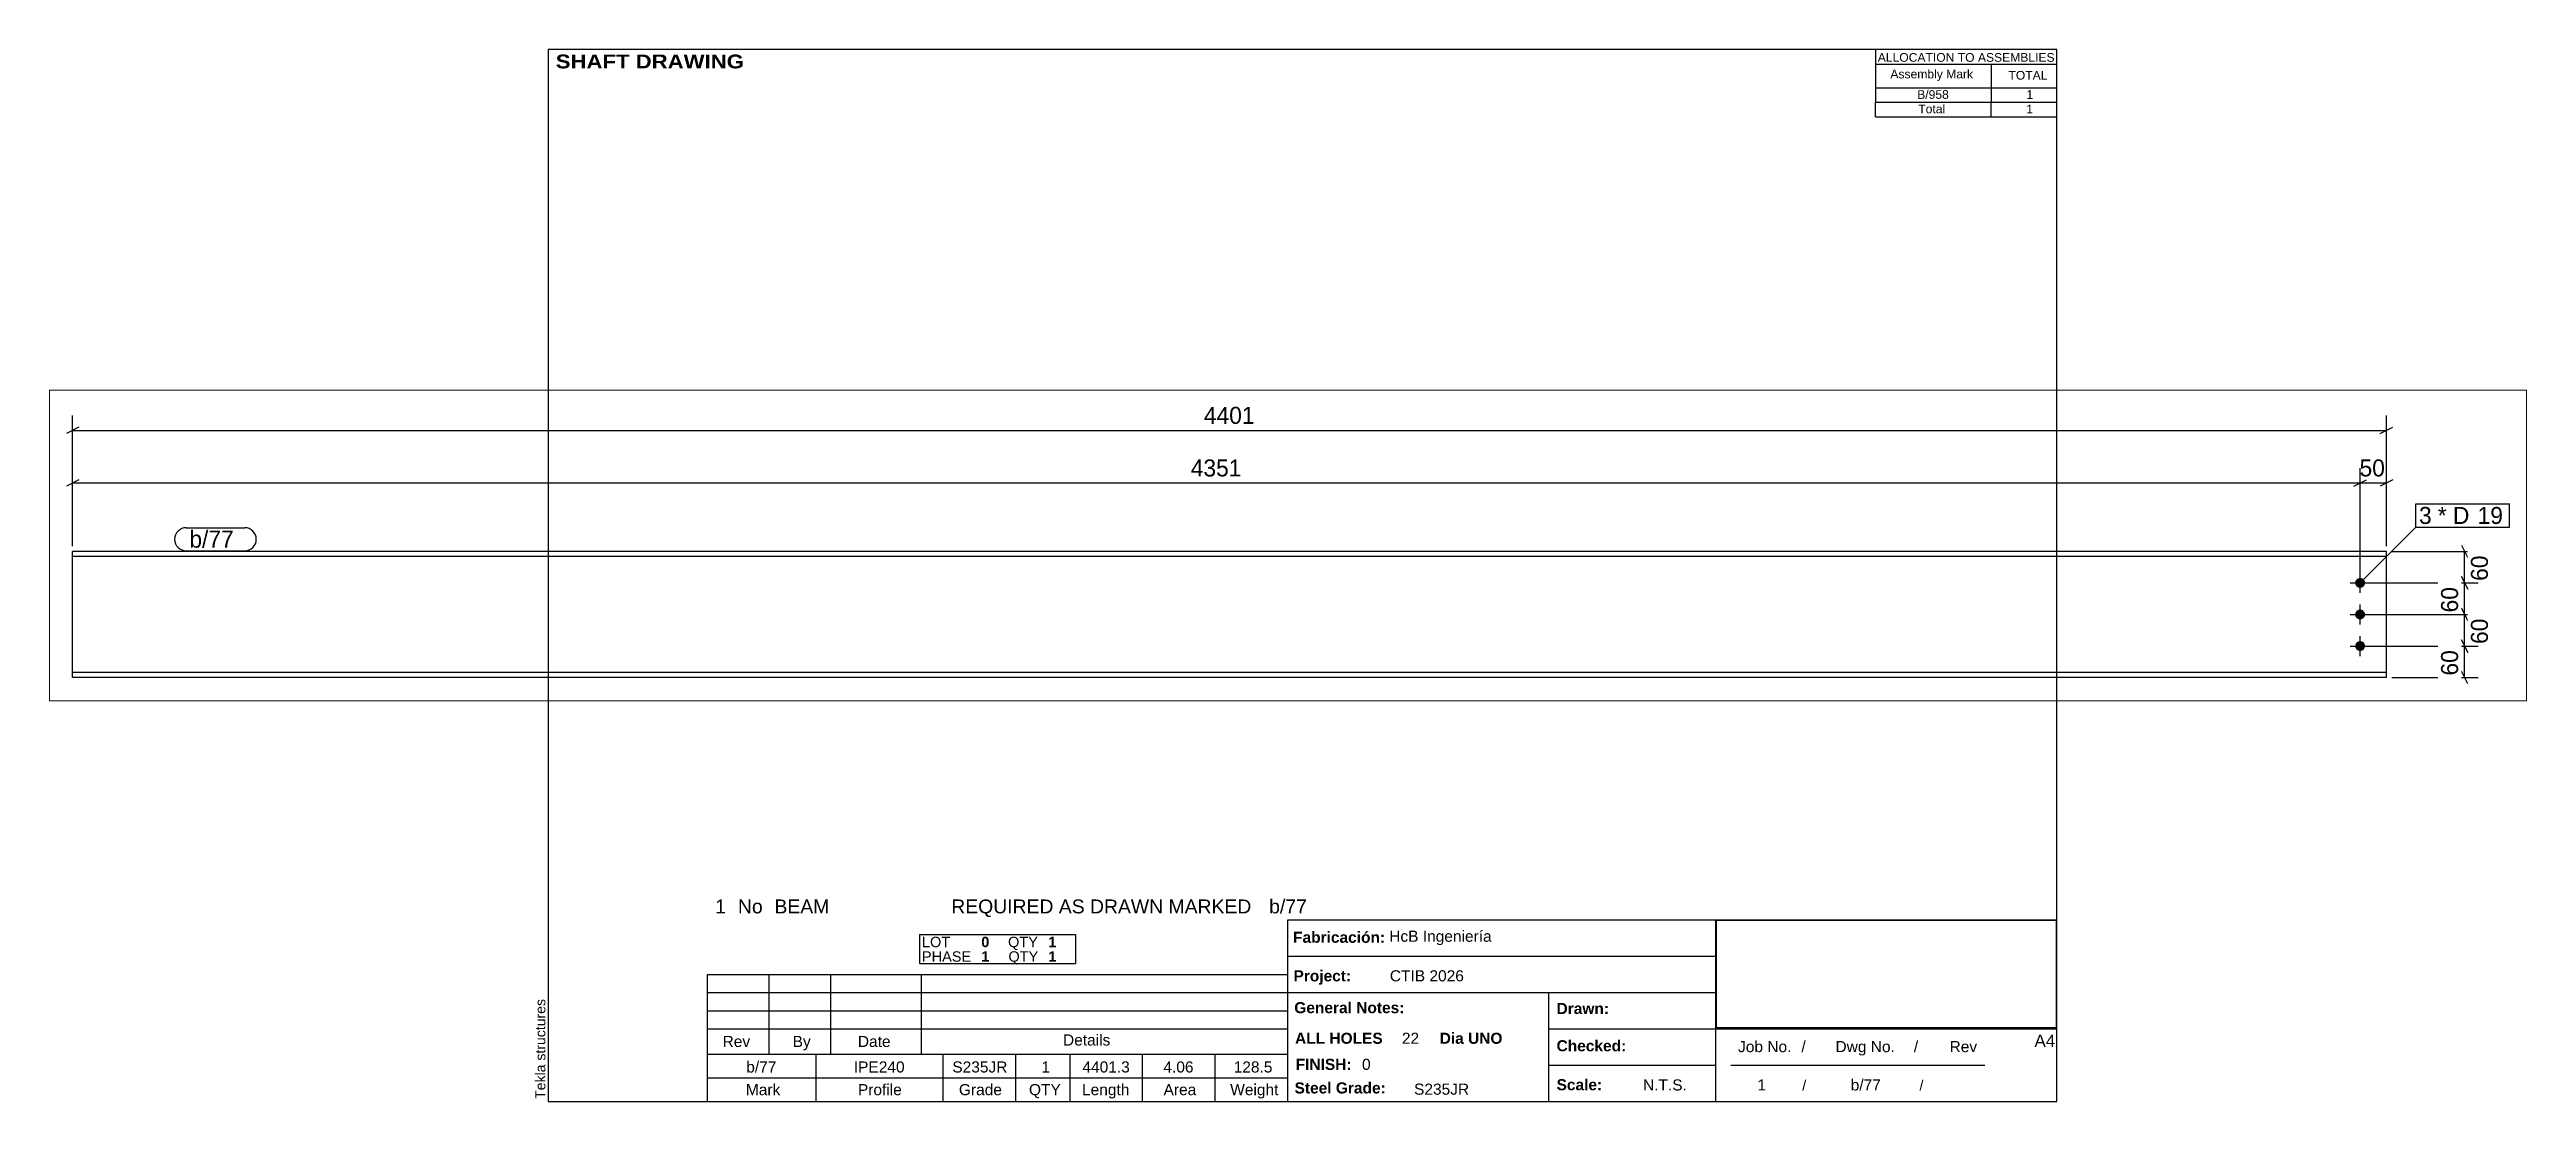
# Paper-space layout 'Layout1' of a CAD drawing. Header units: millimetres. Extents: x -90 to 381, y 5 to 205.
# The model-space entities are those that its viewports show. They can reach past a viewport. Long polylines and large blocks are cut down to what shows.
import ezdxf

# ---------------------------------------------------------------- set-up
doc = ezdxf.new("R2010")
doc.units = ezdxf.units.MM
doc.layers.add('Viewport layer', color=7, linetype='Continuous', plot=False)
doc.styles.add('Arial', font='ARIAL.TTF', dxfattribs={"height": 0.2})
doc.styles.add('Arial Black', font='ARIBLK.TTF', dxfattribs={"height": 0.2})
doc.styles.add('Arial Bold', font='ARIALBD.TTF', dxfattribs={"height": 0.2})
doc.styles.add('Comic Sans MS', font='COMIC.TTF', dxfattribs={"height": 0.2})

msp = doc.modelspace()

# ---------------------------------------------------------------- hatches: boundary and pattern name
at = {"linetype": 'Continuous'}
for points in [[(4385.8, 224, -1), (4404.8, 224, -1)], [(4385.8, 164, -1), (4404.8, 164, -1)], [(4385.8, 104, -1), (4404.8, 104, -1)]]:
    msp.add_hatch(color=3, dxfattribs=at).paths.add_polyline_path(points)

# ---------------------------------------------------------------- linework, layer by layer
at = {"color": 8, "linetype": 'Continuous'}
for p, q in [((56, 520), (32, 508)), ((44, 294), (44, 542.4)), ((4433.3, 508), (4457.3, 520)), ((44, 514), (4445.3, 514)), ((44, 294), (44, 442.4)), ((4395.3, 234), (4395.3, 442.4)), ((4445.3, 294), (4445.3, 442.4)), ((56, 420), (32, 408)), ((4383.3, 408), (4407.3, 420)), ((4395.3, 414), (4445.3, 414)), ((4457.3, 420), (4433.3, 408)), ((4455.3, 284), (4622.4, 284)), ((4588, 296), (4600, 272)), ((4594, 224), (4594, 284)), ((4600, 212), (4588, 236)), ((4405.3, 224), (4622.4, 224)), ((4405.3, 164), (4619.6, 164)), ((4600, 152), (4588, 176)), ((4405.3, 104), (4622.4, 104)), ((4600, 92), (4588, 116)), ((4600, 32), (4588, 56)), ((4455.3, 44), (4619.6, 44))]:
    msp.add_line(p, q, dxfattribs=at)
at = {"color": 7, "linetype": 'Continuous'}
for p, q in [((44, 44), (44, 284)), ((4445.3, 284), (44, 284)), ((4445.3, 44), (4445.3, 284)), ((4445.3, 274.2), (44, 274.2)), ((4445.3, 53.8), (44, 53.8)), ((4445.3, 44), (44, 44))]:
    msp.add_line(p, q, dxfattribs=at)
at = {"color": 3, "linetype": 'Continuous'}
for p, q in [((4395.3, 205), (4395.3, 243)), ((4376.3, 224), (4414.3, 224)), ((4376.3, 164), (4414.3, 164)), ((4395.3, 145), (4395.3, 183)), ((4376.3, 104), (4414.3, 104)), ((4395.3, 85), (4395.3, 123))]:
    msp.add_line(p, q, dxfattribs=at)

# ---------------------------------------------------------------- wipeouts: each hides what was drawn before it
at = {"color": 0}
msp.add_wipeout([(4533.4, 336.1), (4533.4, 368.1), (4507.3, 368.1), (4507.3, 336.1)], dxfattribs=at)

# ---------------------------------------------------------------- next in the draw order: wipeouts: each hides what was drawn before it
for points in [[(2299.7, 520), (2299.7, 564.8), (2189.5, 564.8), (2189.5, 520)], [(4452.7, 420), (4452.7, 464.8), (4387.8, 464.8), (4387.8, 420)], [(4533.4, 336.1), (4533.4, 368.1), (4507.3, 368.1), (4507.3, 336.1)], [(365.3, 291), (365.3, 323), (266, 323), (266, 291)], [(4644.8, 286.5), (4600, 286.5), (4600, 221.5), (4644.8, 221.5)]]:
    msp.add_wipeout(points, dxfattribs=at)

# ---------------------------------------------------------------- next in the draw order: linework, layer by layer
at = {"color": 8, "linetype": 'Continuous'}
for p, q in [((4445.3, 294), (4445.3, 542.4)), ((4395.3, 234), (4395.3, 442.4)), ((44, 414), (4395.3, 414)), ((4383.3, 408), (4407.3, 420)), ((4588, 236), (4600, 212)), ((4405.3, 224), (4619.6, 224)), ((4594, 164), (4594, 224))]:
    msp.add_line(p, q, dxfattribs=at)
at = {"color": 7, "linetype": 'Continuous'}
for p, q in [((4395.3, 224), (4501.3, 330.1)), ((4501.3, 330.1), (4501.3, 374.1))]:
    msp.add_line(p, q, dxfattribs=at)

# ---------------------------------------------------------------- next in the draw order: texts
at = {"color": 3, "style": 'Comic Sans MS'}
for s, p in [('4401', (2195.9, 526.4)), ('50', (4394.2, 426.4))]:
    msp.add_text(s, height=32.38, dxfattribs=at).set_placement(p)
msp.add_text('60', height=32.38, rotation=90.0002, dxfattribs=at).set_placement((4638.4, 227.9))

# ---------------------------------------------------------------- next in the draw order: wipeouts: each hides what was drawn before it
at = {"color": 0}
for points in [[(4609.2, 336.1), (4609.2, 368.1), (4543, 368.1), (4543, 336.1)], [(365.3, 291), (365.3, 323), (266, 323), (266, 291)]]:
    msp.add_wipeout(points, dxfattribs=at)

# ---------------------------------------------------------------- next in the draw order: linework, layer by layer
at = {"color": 7, "linetype": 'Continuous'}
for p, q in [((260, 329), (371.3, 329)), ((260, 285), (371.3, 285))]:
    msp.add_line(p, q, dxfattribs=at)
for centre, start, end in [((260, 307), 90, 270), ((371.3, 307), 270, 90)]:
    msp.add_arc(centre, 22, start, end, dxfattribs=at)

# ---------------------------------------------------------------- next in the draw order: texts
at = {"color": 3, "style": 'Comic Sans MS'}
msp.add_text('b/77', height=32.38, dxfattribs=at).set_placement((266, 291))

# ---------------------------------------------------------------- next in the draw order: wipeouts: each hides what was drawn before it
at = {"color": 0}
for points in [[(2274.7, 420), (2274.7, 464.8), (2164.5, 464.8), (2164.5, 420)], [(4609.2, 336.1), (4609.2, 368.1), (4543, 368.1), (4543, 336.1)], [(4588, 226.5), (4543.2, 226.5), (4543.2, 161.5), (4588, 161.5)]]:
    msp.add_wipeout(points, dxfattribs=at)

# ---------------------------------------------------------------- next in the draw order: linework, layer by layer
at = {"color": 8, "linetype": 'Continuous'}
for p, q in [((4405.3, 164), (4622.4, 164)), ((4588, 176), (4600, 152)), ((4594, 104), (4594, 164))]:
    msp.add_line(p, q, dxfattribs=at)

# ---------------------------------------------------------------- next in the draw order: texts
at = {"color": 3, "style": 'Comic Sans MS'}
for s, height, p in [('4351', 32.38, (2170.9, 426.4)), ('3', 32.4, (4507.3, 336.1))]:
    msp.add_text(s, height=height, dxfattribs=at).set_placement(p)
msp.add_text('60', height=32.38, rotation=90.0002, dxfattribs=at).set_placement((4581.6, 167.9))

# ---------------------------------------------------------------- next in the draw order: wipeouts: each hides what was drawn before it
at = {"color": 0}
msp.add_wipeout([(4664.1, 336.1), (4664.1, 368.1), (4618.8, 368.1), (4618.8, 336.1)], dxfattribs=at)

# ---------------------------------------------------------------- next in the draw order: wipeouts: each hides what was drawn before it
for points in [[(4664.1, 336.1), (4664.1, 368.1), (4618.8, 368.1), (4618.8, 336.1)], [(4644.8, 166.5), (4600, 166.5), (4600, 101.5), (4644.8, 101.5)]]:
    msp.add_wipeout(points, dxfattribs=at)

# ---------------------------------------------------------------- next in the draw order: linework, layer by layer
at = {"color": 7, "linetype": 'Continuous'}
for p, q in [((4501.3, 374.1), (4679.7, 374.1)), ((4501.3, 330.1), (4679.7, 330.1)), ((4679.7, 330.1), (4679.7, 374.1))]:
    msp.add_line(p, q, dxfattribs=at)
at = {"color": 8, "linetype": 'Continuous'}
for p, q in [((4405.3, 104), (4619.6, 104)), ((4588, 116), (4600, 92)), ((4594, 44), (4594, 104))]:
    msp.add_line(p, q, dxfattribs=at)

# ---------------------------------------------------------------- next in the draw order: texts
at = {"color": 3, "style": 'Comic Sans MS'}
for s, p in [('* D', (4543, 336.1)), ('19', (4618.8, 336.1))]:
    msp.add_text(s, height=32.38, dxfattribs=at).set_placement(p)
msp.add_text('60', height=32.38, rotation=90.0002, dxfattribs=at).set_placement((4638.4, 107.9))

# ---------------------------------------------------------------- next in the draw order: wipeouts: each hides what was drawn before it
at = {"color": 0}
msp.add_wipeout([(4588, 106.5), (4543.2, 106.5), (4543.2, 41.5), (4588, 41.5)], dxfattribs=at)

# ---------------------------------------------------------------- next in the draw order: texts
at = {"color": 3, "style": 'Comic Sans MS'}
msp.add_text('60', height=32.38, rotation=90.0002, dxfattribs=at).set_placement((4581.6, 47.9))

psp = doc.layouts.get("Layout1")

# ---------------------------------------------------------------- linework, layer by layer
at = {"color": 5, "linetype": 'Continuous'}
for p, q in [((292, 205), (5, 205)), ((5, 205), (5, 5)), ((292, 5), (292, 205)), ((5, 5), (292, 5))]:
    psp.add_line(p, q, dxfattribs=at)
at = {"color": 7, "linetype": 'Continuous'}
for p, q in [((257.51, 205), (257.51, 197.75)), ((257.57, 202.24), (292, 202.24)), ((279.49, 202.24), (279.49, 197.75)), ((257.51, 197.75), (257.51, 195)), ((257.51, 192.23), (257.51, 194.99)), ((257.54, 194.99), (292, 194.99)), ((257.57, 197.75), (292, 197.75)), ((279.49, 197.75), (279.49, 195)), ((279.49, 192.23), (279.49, 194.99)), ((257.51, 192.23), (292, 192.23)), ((145.72, 5), (145.72, 39.5)), ((145.75, 39.5), (292, 39.5)), ((227.14, 5), (227.14, 39.5)), ((75.68, 36.74), (105.35, 36.74)), ((75.68, 36.74), (75.68, 33.98)), ((75.68, 33.98), (75.68, 31.22)), ((105.35, 36.74), (105.35, 33.98)), ((105.35, 33.98), (105.35, 31.22)), ((35.31, 13.97), (35.31, 29.15)), ((35.31, 29.15), (145.71, 29.15)), ((47.04, 13.97), (47.04, 29.15)), ((58.77, 13.97), (58.77, 29.15)), ((75.68, 31.22), (105.35, 31.22)), ((76.02, 13.97), (76.02, 29.15)), ((145.71, 13.97), (145.71, 29.15)), ((145.72, 32.6), (227.14, 32.6)), ((35.31, 25.7), (145.71, 25.7)), ((145.72, 25.7), (227.14, 25.7)), ((195.4, 5), (195.4, 25.7)), ((35.31, 22.25), (145.71, 22.25)), ((35.31, 18.8), (145.71, 18.8)), ((195.4, 18.8), (292, 18.8)), ((35.31, 13.96), (145.71, 13.97)), ((35.31, 9.49), (35.31, 13.96)), ((35.31, 9.48), (145.72, 9.49)), ((35.31, 5), (35.31, 9.48)), ((56.01, 9.49), (56.01, 13.97)), ((56.01, 5), (56.01, 9.48)), ((80.16, 9.49), (80.16, 13.97)), ((80.16, 5), (80.16, 9.48)), ((93.96, 9.49), (93.96, 13.97)), ((93.96, 5), (93.96, 9.48)), ((104.31, 9.49), (104.31, 13.97)), ((104.31, 5), (104.31, 9.48)), ((118.11, 9.49), (118.11, 13.97)), ((118.11, 5), (118.11, 9.48)), ((131.91, 9.49), (131.91, 13.97)), ((131.91, 5), (131.91, 9.48)), ((195.4, 11.9), (227.14, 11.9)), ((229.99, 11.92), (278.29, 11.92))]:
    psp.add_line(p, q, dxfattribs=at)
at = {"color": 2, "linetype": 'Continuous'}
for p, q in [((227.28, 39.46), (291.86, 39.46)), ((227.29, 19.02), (227.29, 39.46)), ((291.96, 19.03), (291.96, 39.47)), ((227.28, 19.03), (291.86, 19.03))]:
    psp.add_line(p, q, dxfattribs=at)

# ---------------------------------------------------------------- texts
at = {"color": 7}
for s, height, style, p in [(' SHAFT DRAWING', 2.6342, 'Arial Black', (5.3, 201.42)), ('ALLOCATION TO ASSEMBLIES', 1.6475, 'Arial', (257.95, 202.68)), ('Assembly Mark', 1.6475, 'Arial', (260.35, 199.52)), ('TOTAL', 1.648, 'Arial', (282.81, 199.28)), ('1', 2.64, 'Arial', (36.8, 40.76)), ('No', 2.636, 'Arial', (41.13, 40.76)), ('BEAM', 2.636, 'Arial', (48.08, 40.76)), ('REQUIRED AS DRAWN MARKED', 2.636, 'Arial', (81.71, 40.76)), ('b/77', 2.636, 'Arial', (142.18, 40.76)), ('b/77', 2.109, 'Arial', (42.71, 10.5)), ('IPE240', 2.109, 'Arial', (63.17, 10.5)), ('S235JR', 2.109, 'Arial', (81.91, 10.5)), ('1', 2.11, 'Arial', (98.86, 10.5)), ('4401.3', 2.109, 'Arial', (106.66, 10.5)), ('4.06', 2.109, 'Arial', (122.06, 10.5)), ('128.5', 2.109, 'Arial', (135.43, 10.5)), ('FINISH:', 2.107, 'Arial Bold', (147.22, 11)), ('0', 2.11, 'Arial', (159.84, 11))]:
    psp.add_text(s, height=height, dxfattribs=dict(at, style=style)).set_placement(p)
at = {"color": 7, "linetype": 'Continuous'}
for s, height, style, p in [('B/958', 1.648, 'Arial', (265.45, 195.63)), ('Total', 1.648, 'Arial', (265.67, 192.88)), ('1', 1.65, 'Arial', (286.21, 192.88)), ('1', 1.65, 'Arial', (286.23, 195.63)), ('LOT', 1.977, 'Arial', (76.13, 34.33)), ('PHASE', 1.977, 'Arial', (76.13, 31.57)), ('0', 1.98, 'Arial Bold', (87.41, 34.33)), ('1', 1.98, 'Arial Bold', (87.41, 31.57)), ('QTY', 1.977, 'Arial', (92.51, 34.33)), ('QTY', 1.977, 'Arial', (92.58, 31.57)), ('1', 1.98, 'Arial Bold', (100.18, 34.33)), ('1', 1.98, 'Arial Bold', (100.18, 31.57)), ('Fabricación:', 2.1074, 'Arial Bold', (146.73, 35.16)), ('HcB Ingeniería', 2.1088, 'Arial', (165.02, 35.36)), ('Project:', 2.107, 'Arial Bold', (146.81, 27.83)), ('CTIB 2026', 2.109, 'Arial', (165.14, 27.83)), ('General Notes:', 2.1074, 'Arial Bold', (146.96, 21.78)), ('Drawn:', 2.107, 'Arial Bold', (196.85, 21.62)), ('Rev', 2.109, 'Arial', (38.21, 15.35)), ('By', 2.109, 'Arial', (51.53, 15.35)), ('Date', 2.109, 'Arial', (63.94, 15.35)), ('Details', 2.109, 'Arial', (102.96, 15.63)), ('ALL HOLES', 2.107, 'Arial Bold', (147.1, 15.96)), ('22', 2.109, 'Arial', (167.43, 15.96)), ('Dia UNO', 2.107, 'Arial Bold', (174.62, 15.96)), ('Checked:', 2.107, 'Arial Bold', (196.85, 14.53)), ('Job No.', 2.109, 'Arial', (231.37, 14.37)), ('/', 2.11, 'Arial', (243.42, 14.37)), ('Dwg No.', 2.109, 'Arial', (249.91, 14.37)), ('/', 2.11, 'Arial', (264.81, 14.37)), ('Rev', 2.109, 'Arial', (271.61, 14.37)), ('A4', 2.307, 'Arial', (287.76, 15.38)), ('Mark', 2.109, 'Arial', (42.64, 6.19)), ('Profile', 2.109, 'Arial', (63.95, 6.19)), ('Grade', 2.109, 'Arial', (83.16, 6.19)), ('QTY', 2.109, 'Arial', (96.49, 6.19)), ('Length', 2.109, 'Arial', (106.58, 6.19)), ('Area', 2.109, 'Arial', (122.09, 6.19)), ('Weight', 2.109, 'Arial', (134.77, 6.19)), ('Steel Grade:', 2.1074, 'Arial Bold', (147.01, 6.52)), ('S235JR', 2.109, 'Arial', (169.74, 6.28)), ('Scale:', 2.107, 'Arial Bold', (196.85, 7.13)), ('N.T.S.', 2.109, 'Arial', (213.29, 7.08)), ('1', 2.11, 'Arial', (235.04, 7.08)), ('/', 1.98, 'Arial', (243.58, 7.08)), ('b/77', 2.109, 'Arial', (252.8, 7.08)), ('/', 1.98, 'Arial', (265.88, 7.08))]:
    psp.add_text(s, height=height, dxfattribs=dict(at, style=style)).set_placement(p)
at = {"color": 174, "linetype": 'Continuous', "style": 'Arial'}
psp.add_text('Tekla structures', height=1.9102, rotation=90, dxfattribs=at).set_placement((4.5, 5.5))

# ---------------------------------------------------------------- viewports
at = {"layer": 'Viewport layer', "view_target_point": (2355.84, 295.2)}
psp.add_viewport(center=(145.76, 110.71), size=(471.17, 59.04), view_center_point=(0, 0), view_height=590.4, dxfattribs=at)

doc.saveas('drawing.dxf')
